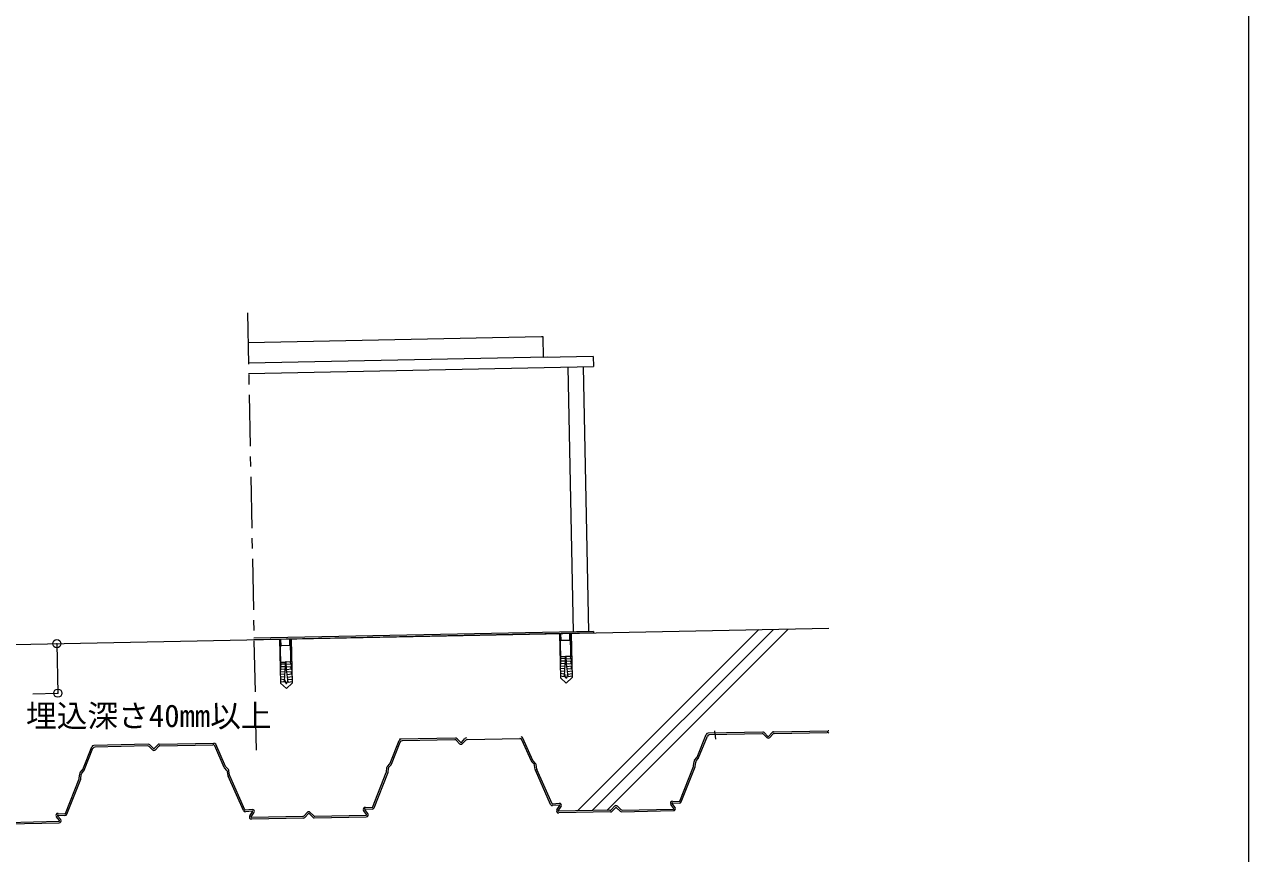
# Model space of a CAD drawing. Units: millimetres, scale not verified. Extents: x -2125 to 1875, y -1406 to 1354.
# Drawn here: x -1419 to -224, y -295 to 514 of the extents above; entities that cross this region are included whole.
import ezdxf
from ezdxf.enums import TextEntityAlignment as Align

# ---------------------------------------------------------------- set-up
doc = ezdxf.new("R2010")
doc.units = ezdxf.units.MM
doc.header["$LTSCALE"] = 10
doc.header["$PDMODE"] = 32
doc.header["$PDSIZE"] = 8
doc.linetypes.add('CHAIN1', pattern=[8, 5, -1, 1, -1])
doc.layers.add('0-0', color=7, linetype='Continuous', lineweight=9)
doc.layers.add('1-0', color=4, linetype='Continuous', lineweight=9)
doc.styles.add('ＭＳ ゴシック', font='')
doc.styles.get('ＭＳ ゴシック').set_extended_font_data('MS Gothic')

msp = doc.modelspace()

# ---------------------------------------------------------------- linework, layer by layer
at = {"layer": '0-0', "linetype": 'CHAIN1'}
msp.add_line((-1201.2, 232.85), (-1192.66, -194.11), dxfattribs=at)
at = {"layer": '0-0'}
for p, q in [((-914.01, 209.48), (-1200.62, 203.75)), ((-908.61, 189.59), (-1200.22, 183.76)), ((-1200.02, 173.76), (-863.42, 180.49)), ((-888.42, 179.99), (-883.25, -78.46)), ((-873.42, 180.29), (-868.25, -78.16)), ((-863.62, 190.49), (-863.42, 180.49)), ((-863.62, 190.49), (-863.42, 180.49)), ((-1647.63, -95.25), (-633.69, -74.97)), ((-863.25, -78.06), (-1194.85, -84.69)), ((-863.22, -79.56), (-1194.82, -86.19)), ((-896.56, -80.23), (-895.7, -123.25)), ((-895.37, -102.58), (-895.82, -80.21)), ((-895.01, -86.59), (-895.14, -80.2)), ((-886.37, -86.42), (-886.49, -80.02)), ((-885.37, -102.38), (-885.82, -80.01)), ((-885.07, -80), (-884.21, -123.02)), ((-701.9, -76.33), (-878.87, -253.31)), ((-687.59, -76.05), (-864.56, -253.02)), ((-863.25, -78.06), (-863.22, -79.56)), ((-673.29, -75.76), (-850.26, -252.73)), ((-1387.29, -90.04), (-1386.32, -138.37)), ((-1169.91, -85.69), (-1169.05, -128.72)), ((-1168.71, -108.05), (-1169.16, -85.68)), ((-1169.02, -92.75), (-1168.36, -92.06)), ((-1168.36, -92.06), (-1168.48, -85.66)), ((-1159.71, -91.89), (-1168.36, -92.06)), ((-1159.71, -91.89), (-1159.84, -85.49)), ((-1159.71, -91.89), (-1159.02, -92.55)), ((-1158.71, -107.85), (-1159.16, -85.48)), ((-1158.41, -85.46), (-1157.55, -128.49)), ((-895.01, -86.59), (-895.67, -87.28)), ((-895.01, -86.59), (-886.37, -86.42)), ((-885.68, -87.08), (-886.37, -86.42)), ((-895.41, -104.57), (-895.49, -107.02)), ((-890.75, -107.2), (-895.49, -107.02)), ((-895.2, -107.33), (-895.48, -107.02)), ((-895.1, -104.28), (-895.41, -104.57)), ((-890.67, -104.69), (-895.41, -104.57)), ((-895.37, -102.58), (-890.63, -102.49)), ((-895.07, -102.87), (-895.36, -102.58)), ((-895.29, -109.18), (-895.2, -107.33)), ((-895.1, -104.28), (-895.07, -102.87)), ((-890.75, -107.2), (-890.67, -104.69)), ((-890.67, -104.69), (-890.62, -102.18)), ((-890.62, -102.18), (-890.12, -102.17)), ((-889.98, -104.68), (-890.12, -102.17)), ((-885.37, -102.38), (-890.11, -102.47)), ((-889.98, -104.68), (-885.25, -104.37)), ((-889.8, -107.19), (-889.98, -104.68)), ((-889.8, -107.19), (-885.07, -106.81)), ((-889.58, -109.69), (-889.8, -107.19)), ((-885.65, -102.69), (-885.38, -102.38)), ((-885.57, -104.09), (-885.65, -102.69)), ((-885.57, -104.09), (-885.25, -104.37)), ((-885.35, -107.13), (-885.08, -106.81)), ((-885.19, -108.97), (-885.35, -107.13)), ((-885.25, -104.37), (-885.07, -106.81)), ((-1168.94, -114.93), (-1169.09, -117.37)), ((-1164.36, -117.69), (-1169.09, -117.37)), ((-1168.81, -117.69), (-1169.09, -117.37)), ((-1168.95, -119.53), (-1168.81, -117.69)), ((-1168.63, -114.64), (-1168.94, -114.93)), ((-1164.21, -115.18), (-1168.94, -114.93)), ((-1168.75, -110.04), (-1168.83, -112.49)), ((-1164.1, -112.67), (-1168.83, -112.49)), ((-1168.55, -112.8), (-1168.83, -112.49)), ((-1168.45, -109.75), (-1168.75, -110.04)), ((-1164.02, -110.16), (-1168.75, -110.04)), ((-1168.71, -108.05), (-1163.97, -107.95)), ((-1168.42, -108.34), (-1168.7, -108.05)), ((-1168.63, -114.64), (-1168.55, -112.8)), ((-1168.45, -109.75), (-1168.42, -108.34)), ((-1164.55, -120.19), (-1164.36, -117.69)), ((-1164.36, -117.69), (-1164.21, -115.18)), ((-1164.21, -115.18), (-1164.1, -112.67)), ((-1164.1, -112.67), (-1164.02, -110.16)), ((-1164.02, -110.16), (-1163.97, -107.65)), ((-1163.47, -107.64), (-1163.97, -107.65)), ((-1163.32, -110.15), (-1163.47, -107.64)), ((-1158.71, -107.85), (-1163.45, -107.94)), ((-1163.32, -110.15), (-1158.6, -109.84)), ((-1163.14, -112.65), (-1163.32, -110.15)), ((-1163.14, -112.65), (-1158.42, -112.28)), ((-1162.92, -115.15), (-1158.21, -114.71)), ((-1162.67, -117.65), (-1157.96, -117.14)), ((-1159, -108.15), (-1158.73, -107.85)), ((-1158.91, -109.56), (-1159, -108.15)), ((-1158.91, -109.56), (-1158.6, -109.84)), ((-1158.69, -112.6), (-1158.42, -112.28)), ((-1158.53, -114.44), (-1158.69, -112.6)), ((-1158.6, -109.84), (-1158.42, -112.28)), ((-1158.53, -114.44), (-1158.21, -114.71)), ((-1158.23, -117.48), (-1157.97, -117.15)), ((-1158.02, -119.31), (-1158.23, -117.48)), ((-1158.21, -114.71), (-1157.96, -117.14)), ((-1158.02, -119.31), (-1157.73, -119.54)), ((-895.61, -114.06), (-895.88, -114.3)), ((-891.21, -114.72), (-895.88, -114.34)), ((-891.43, -117.22), (-895.83, -116.8)), ((-891.68, -119.72), (-895.78, -119.27)), ((-895.6, -109.46), (-895.75, -111.9)), ((-891.02, -112.22), (-895.75, -111.9)), ((-895.47, -112.22), (-895.74, -111.9)), ((-895.61, -114.06), (-895.47, -112.22)), ((-895.29, -109.18), (-895.6, -109.46)), ((-890.87, -109.71), (-895.6, -109.46)), ((-891.68, -119.72), (-891.43, -117.22)), ((-891.43, -117.22), (-891.21, -114.72)), ((-889.58, -109.69), (-884.86, -109.25)), ((-889.33, -112.19), (-889.58, -109.69)), ((-889.33, -112.19), (-884.62, -111.68)), ((-889.04, -114.68), (-889.33, -112.19)), ((-889.04, -114.68), (-884.38, -114.11)), ((-888.72, -117.17), (-889.04, -114.68)), ((-888.72, -117.17), (-884.34, -116.57)), ((-888.37, -119.66), (-888.72, -117.17)), ((-888.37, -119.66), (-884.29, -119.04)), ((-885.19, -108.97), (-884.87, -109.25)), ((-884.88, -112.01), (-884.62, -111.68)), ((-884.67, -113.85), (-884.88, -112.01)), ((-884.86, -109.25), (-884.62, -111.68)), ((-884.67, -113.85), (-884.39, -114.07)), ((-1168.95, -119.53), (-1169.23, -119.77)), ((-1164.55, -120.19), (-1169.23, -119.81)), ((-1164.77, -122.69), (-1169.18, -122.27)), ((-1165.03, -125.19), (-1169.13, -124.74)), ((-1165.32, -127.68), (-1169.08, -127.22)), ((-1169.05, -128.72), (-1163.19, -133.91)), ((-1165.32, -127.68), (-1165.03, -125.19)), ((-1165.03, -125.19), (-1164.77, -122.69)), ((-1164.77, -122.69), (-1164.55, -120.19)), ((-1157.55, -128.49), (-1163.19, -133.91)), ((-1162.39, -120.15), (-1157.73, -119.58)), ((-1162.07, -122.64), (-1162.39, -120.15)), ((-1162.07, -122.64), (-1157.68, -122.04)), ((-1161.71, -125.12), (-1162.07, -122.64)), ((-1161.71, -125.12), (-1157.63, -124.51)), ((-1161.32, -127.6), (-1161.71, -125.12)), ((-1161.32, -127.6), (-1157.58, -126.99)), ((-891.97, -122.22), (-895.73, -121.75)), ((-895.7, -123.25), (-889.85, -128.44)), ((-891.97, -122.22), (-891.68, -119.72)), ((-884.21, -123.02), (-889.85, -128.44)), ((-887.98, -122.14), (-888.37, -119.66)), ((-887.98, -122.14), (-884.24, -121.52)), ((-1410.63, -138.86), (-1386.32, -138.37)), ((-762.03, -200.73), (-753.26, -178.61)), ((-698.1, -176.28), (-751.45, -177.34)), ((-698.75, -177.89), (-750.35, -178.92)), ((-745.19, -175.24), (-744.04, -183.35)), ((-697.29, -178.47), (-694.12, -181.64)), ((-692.99, -180.51), (-696.65, -176.86)), ((-692.41, -180.49), (-688.9, -176.7)), ((-688.19, -178.29), (-691.24, -181.58)), ((-687.48, -176.06), (-634.13, -175)), ((-686.76, -177.65), (-635.16, -176.62)), ((-1361.91, -212.72), (-1353.14, -190.6)), ((-1297.98, -188.27), (-1351.33, -189.34)), ((-1298.63, -189.89), (-1350.23, -190.92)), ((-1297.17, -190.47), (-1294, -193.64)), ((-1292.87, -192.5), (-1296.53, -188.86)), ((-1292.29, -192.49), (-1288.78, -188.7)), ((-1288.07, -190.29), (-1291.12, -193.58)), ((-1287.36, -188.06), (-1234.01, -186.99)), ((-1286.64, -189.65), (-1235.04, -188.62)), ((-1223.85, -210.83), (-1233.17, -189.8)), ((-1222.49, -209.94), (-1232.14, -188.18)), ((-1061.97, -206.73), (-1053.2, -184.6)), ((-1060.58, -207.57), (-1052.11, -186.18)), ((-998.04, -182.27), (-1052.71, -183.37)), ((-998.69, -183.89), (-1050.29, -184.92)), ((-997.23, -184.47), (-994.06, -187.64)), ((-992.93, -186.5), (-996.59, -182.86)), ((-992.35, -186.49), (-988.84, -182.7)), ((-988.13, -184.29), (-991.18, -187.58)), ((-986.7, -183.65), (-935.1, -182.62)), ((-923.91, -204.83), (-933.23, -183.81)), ((-922.55, -203.94), (-932.2, -182.18)), ((-760.64, -201.57), (-752.17, -180.18)), ((-1360.52, -213.56), (-1352.05, -192.18)), ((-764.59, -203.88), (-762.38, -201.29)), ((-763.06, -204.54), (-760.99, -202.13)), ((-1364.47, -215.87), (-1362.26, -213.29)), ((-1362.94, -216.54), (-1360.87, -214.13)), ((-1221.32, -213.71), (-1223.48, -211.38)), ((-1219.81, -212.98), (-1222.13, -210.49)), ((-1220.18, -218.92), (-1220.8, -214.77)), ((-1218.63, -218.47), (-1219.29, -214.05)), ((-1065.49, -215.41), (-1065.01, -210.96)), ((-1064.53, -209.87), (-1062.32, -207.29)), ((-1063.92, -215.8), (-1063.47, -211.63)), ((-1063, -210.54), (-1060.93, -208.13)), ((-921.38, -207.71), (-923.54, -205.38)), ((-919.87, -206.98), (-922.19, -204.49)), ((-920.24, -212.92), (-920.86, -208.78)), ((-905.24, -246.94), (-920.09, -213.44)), ((-918.69, -212.47), (-919.35, -208.05)), ((-903.77, -246.29), (-918.54, -212.99)), ((-779.1, -243.8), (-765.68, -209.93)), ((-777.62, -244.39), (-764.11, -210.32)), ((-765.55, -209.41), (-765.07, -204.96)), ((-763.98, -209.8), (-763.53, -205.63)), ((-1378.98, -255.8), (-1365.56, -221.93)), ((-1377.5, -256.39), (-1363.99, -222.32)), ((-1365.43, -221.41), (-1364.95, -216.96)), ((-1363.86, -221.8), (-1363.41, -217.63)), ((-1205.18, -252.94), (-1220.03, -219.44)), ((-1203.71, -252.29), (-1218.48, -218.99)), ((-1079.04, -249.8), (-1065.62, -215.93)), ((-1077.56, -250.39), (-1064.05, -216.32)), ((-1086.14, -249.71), (-1079.44, -250.05)), ((-896.69, -245.92), (-903.37, -246.53)), ((-896.54, -247.51), (-903.23, -248.12)), ((-898.98, -252.13), (-896.18, -248.14)), ((-897.67, -253.05), (-894.87, -249.06)), ((-845.85, -252.03), (-842.81, -248.74)), ((-845.85, -252.03), (-842.81, -248.74)), ((-845.85, -252.03), (-842.81, -248.74)), ((-845.85, -252.03), (-842.81, -248.74)), ((-841.63, -249.83), (-845.14, -253.62)), ((-841.63, -249.83), (-845.14, -253.62)), ((-841.63, -249.83), (-845.14, -253.62)), ((-841.63, -249.83), (-845.14, -253.62)), ((-841.06, -249.82), (-837.4, -253.46)), ((-841.06, -249.82), (-837.4, -253.46)), ((-841.06, -249.82), (-837.4, -253.46)), ((-841.06, -249.82), (-837.4, -253.46)), ((-836.75, -251.85), (-839.93, -248.69)), ((-836.75, -251.85), (-839.93, -248.69)), ((-836.75, -251.85), (-839.93, -248.69)), ((-836.75, -251.85), (-839.93, -248.69)), ((-784.93, -250.79), (-787.89, -246.92)), ((-783.66, -249.82), (-786.62, -245.95)), ((-786.28, -245.3), (-779.58, -245.65)), ((-786.2, -243.71), (-779.5, -244.05)), ((-1384.81, -262.79), (-1387.77, -258.91)), ((-1383.54, -261.82), (-1386.5, -257.94)), ((-1386.16, -257.3), (-1379.46, -257.65)), ((-1386.08, -255.7), (-1379.38, -256.05)), ((-1196.63, -251.91), (-1203.31, -252.53)), ((-1196.48, -253.51), (-1203.17, -254.12)), ((-1198.92, -258.13), (-1196.12, -254.14)), ((-1197.61, -259.04), (-1194.81, -255.06)), ((-1147.22, -258.67), (-1197.27, -259.67)), ((-1146.51, -260.26), (-1197.24, -261.27)), ((-1145.79, -258.03), (-1142.75, -254.74)), ((-1141.57, -255.83), (-1145.08, -259.62)), ((-1141.57, -255.83), (-1145.08, -259.62)), ((-1141, -255.82), (-1137.34, -259.46)), ((-1141, -255.82), (-1137.34, -259.46)), ((-1136.69, -257.85), (-1139.87, -254.68)), ((-1135.89, -260.05), (-1085.15, -259.03)), ((-1135.24, -258.43), (-1085.18, -257.43)), ((-1084.87, -256.79), (-1087.83, -252.92)), ((-1083.6, -255.82), (-1086.56, -251.95)), ((-1086.22, -251.3), (-1079.52, -251.65)), ((-847.28, -252.67), (-897.33, -253.68)), ((-846.57, -254.26), (-897.3, -255.28)), ((-835.95, -254.05), (-785.21, -253.03)), ((-835.3, -252.43), (-785.24, -251.43)), ((-1435.83, -266.05), (-1385.09, -265.03)), ((-1435.18, -264.43), (-1385.12, -263.43))]:
    msp.add_line(p, q, dxfattribs=at)
for points in [[(-863.62, 190.49), (-912.11, 189.52), (-912.51, 209.51), (-914.01, 209.48)], [(-891.21, -114.72), (-891.02, -112.22), (-890.87, -109.71), (-890.75, -107.2)], [(-1162.39, -120.15), (-1162.67, -117.65), (-1162.92, -115.15), (-1163.14, -112.65)]]:
    msp.add_lwpolyline(points, dxfattribs=at)
for centre, radius, start, end in [((-878.54, -117.22), 13.3, 189.58676, 206.86576), ((-901.6, -117.68), 13.3, 335.42576, 352.70476), ((-1151.88, -122.69), 13.3, 189.58676, 206.86576), ((-1163.3, -128.48), 0.5, 206.86576, 335.42576), ((-1174.95, -123.15), 13.3, 335.42576, 352.70476), ((-889.96, -123.01), 0.5, 206.86576, 335.42576), ((-751.41, -179.34), 2, 91.14576, 158.37836), ((-750.31, -180.92), 2, 91.14576, 158.37836), ((-698.71, -179.89), 2, 45.08485, 91.14576), ((-698.71, -179.89), 2, 45.08485, 91.14576), ((-698.06, -178.28), 2, 45.08485, 91.14576), ((-698.06, -178.28), 2, 45.08485, 91.14576), ((-687.44, -178.06), 2, 91.14576, 137.20667), ((-687.44, -178.06), 2, 91.14576, 137.20667), ((-686.72, -179.65), 2, 91.14576, 137.20667), ((-686.72, -179.65), 2, 91.14576, 137.20667), ((-635.12, -178.62), 2, 44.56455, 91.14576), ((-634.09, -177), 2, 78.65498, 91.14576), ((-1351.29, -191.34), 2, 91.14576, 158.37836), ((-1350.19, -192.92), 2, 91.14576, 158.37836), ((-1298.59, -191.89), 2, 45.08485, 91.14576), ((-1298.59, -191.89), 2, 45.08485, 91.14576), ((-1297.94, -190.27), 2, 45.08485, 91.14576), ((-1297.94, -190.27), 2, 45.08485, 91.14576), ((-1287.32, -190.06), 2, 91.14576, 137.20667), ((-1287.32, -190.06), 2, 91.14576, 137.20667), ((-1286.6, -191.65), 2, 91.14576, 137.20667), ((-1286.6, -191.65), 2, 91.14576, 137.20667), ((-1235, -190.61), 2, 23.91317, 91.14576), ((-1233.97, -188.99), 2, 23.91317, 91.14576), ((-1051.35, -185.34), 2, 91.14576, 158.37836), ((-1050.25, -186.92), 2, 149.95866, 158.37836), ((-1050.25, -186.92), 2, 91.14576, 149.95866), ((-998.65, -185.89), 2, 45.08485, 91.14576), ((-998.65, -185.89), 2, 45.08485, 91.14576), ((-998, -184.27), 2, 45.08485, 91.14576), ((-998, -184.27), 2, 45.08485, 91.14576), ((-992.65, -186.22), 2, 225.08485, 271.14576), ((-992.65, -186.22), 0.4, 225.08485, 271.14576), ((-992.65, -186.22), 0.4, 271.14576, 317.20667), ((-992.65, -186.22), 2, 271.14576, 317.20667), ((-987.38, -184.06), 2, 91.14576, 137.20667), ((-987.38, -184.06), 2, 91.14576, 137.20667), ((-986.66, -185.65), 2, 91.14576, 137.20667), ((-986.66, -185.65), 2, 91.14576, 137.20667), ((-935.06, -184.62), 2, 23.91317, 91.14576), ((-934.03, -182.99), 2, 23.91317, 91.14576), ((-692.71, -180.22), 2, 225.08485, 271.14576), ((-692.71, -180.22), 0.4, 225.08485, 271.14576), ((-692.71, -180.22), 0.4, 271.14576, 317.20667), ((-692.71, -180.22), 2, 271.14576, 317.20667), ((-1292.59, -192.22), 2, 225.08485, 271.14576), ((-1292.59, -192.22), 0.4, 225.08485, 271.14576), ((-1292.59, -192.22), 0.4, 271.14576, 317.20667), ((-1292.59, -192.22), 2, 271.14576, 317.20667), ((-763.89, -199.99), 2, 319.32559, 338.37836), ((-762.5, -200.83), 2, 319.32559, 338.37836), ((-1363.77, -211.99), 2, 319.32559, 338.37836), ((-1362.38, -212.83), 2, 319.32559, 338.37836), ((-1222.02, -210.02), 2, 203.91317, 222.96593), ((-1220.67, -209.13), 2, 203.91317, 222.96593), ((-1222.78, -215.07), 2, 8.53181, 42.96593), ((-1221.27, -214.34), 2, 8.53181, 42.96593), ((-1063.02, -211.18), 2, 139.32559, 173.75972), ((-1061.48, -211.84), 2, 139.32559, 173.75972), ((-1063.83, -205.99), 2, 319.32559, 338.37836), ((-1062.44, -206.83), 2, 319.32559, 338.37836), ((-922.08, -204.02), 2, 203.91317, 222.96593), ((-920.73, -203.13), 2, 203.91317, 222.96593), ((-922.84, -209.07), 2, 8.53181, 42.96593), ((-918.26, -212.63), 2, 188.53181, 203.91317), ((-921.33, -208.34), 2, 8.53181, 42.96593), ((-916.71, -212.18), 2, 188.53181, 203.91317), ((-767.54, -209.19), 2, 338.37836, 353.75972), ((-763.08, -205.18), 2, 139.32559, 173.75972), ((-765.97, -209.58), 2, 338.37836, 353.75972), ((-761.54, -205.85), 2, 139.32559, 173.75972), ((-1367.42, -221.19), 2, 338.37836, 353.75972), ((-1362.96, -217.18), 2, 139.32559, 173.75972), ((-1365.85, -221.58), 2, 338.37836, 353.75972), ((-1361.42, -217.84), 2, 139.32559, 173.75972), ((-1218.2, -218.63), 2, 188.53181, 203.91317), ((-1216.65, -218.18), 2, 188.53181, 203.91317), ((-1067.48, -215.19), 2, 338.37836, 353.75972), ((-1065.91, -215.58), 2, 338.37836, 353.75972), ((-1086.24, -251.7), 2, 87.06015, 217.35922), ((-1079.42, -249.65), 2, 267.06015, 338.37836), ((-1079.42, -249.65), 0.4, 267.06015, 338.37836), ((-903.41, -246.13), 2, 203.91317, 275.23138), ((-903.41, -246.13), 0.4, 203.91317, 275.23138), ((-896.51, -247.91), 2, 324.9323, 95.23138), ((-896.51, -247.91), 0.4, 324.9323, 95.23138), ((-841.34, -250.1), 2, 91.14576, 137.20667), ((-841.34, -250.1), 2, 91.14576, 137.20667), ((-841.34, -250.1), 2, 91.14576, 137.20667), ((-841.34, -250.1), 2, 91.14576, 137.20667), ((-841.34, -250.1), 0.4, 91.14576, 137.20667), ((-841.34, -250.1), 0.4, 91.14576, 137.20667), ((-841.34, -250.1), 0.4, 91.14576, 137.20667), ((-841.34, -250.1), 0.4, 91.14576, 137.20667), ((-841.34, -250.1), 2, 45.08485, 91.14576), ((-841.34, -250.1), 2, 45.08485, 91.14576), ((-841.34, -250.1), 2, 45.08485, 91.14576), ((-841.34, -250.1), 2, 45.08485, 91.14576), ((-841.34, -250.1), 0.4, 45.08485, 91.14576), ((-841.34, -250.1), 0.4, 45.08485, 91.14576), ((-841.34, -250.1), 0.4, 45.08485, 91.14576), ((-841.34, -250.1), 0.4, 45.08485, 91.14576), ((-786.3, -245.7), 2, 87.06015, 217.35922), ((-786.3, -245.7), 0.4, 87.06015, 217.35922), ((-785.25, -251.03), 0.4, 271.14576, 37.35922), ((-785.25, -251.03), 2, 271.14576, 37.35922), ((-779.48, -243.65), 2, 267.06015, 338.37836), ((-779.48, -243.65), 0.4, 267.06015, 338.37836), ((-1386.18, -257.7), 2, 87.06015, 217.35922), ((-1386.18, -257.7), 0.4, 87.06015, 217.35922), ((-1385.13, -263.03), 0.4, 271.14576, 37.35922), ((-1385.13, -263.03), 2, 271.14576, 37.35922), ((-1379.36, -255.65), 2, 267.06015, 338.37836), ((-1379.36, -255.65), 0.4, 267.06015, 338.37836), ((-1203.35, -252.13), 2, 203.91317, 275.23138), ((-1203.35, -252.13), 0.4, 203.91317, 275.23138), ((-1197.28, -259.27), 2, 144.9323, 271.14576), ((-1197.28, -259.27), 0.4, 144.9323, 271.14576), ((-1196.45, -253.91), 2, 324.9323, 95.23138), ((-1196.45, -253.91), 0.4, 324.9323, 95.23138), ((-1147.26, -256.67), 2, 271.14576, 317.20667), ((-1147.26, -256.67), 2, 271.14576, 317.20667), ((-1146.55, -258.26), 2, 271.14576, 317.20667), ((-1146.55, -258.26), 2, 271.14576, 317.20667), ((-1141.28, -256.1), 2, 91.14576, 137.20667), ((-1141.28, -256.1), 2, 91.14576, 137.20667), ((-1141.28, -256.1), 0.4, 91.14576, 137.20667), ((-1141.28, -256.1), 0.4, 91.14576, 137.20667), ((-1141.28, -256.1), 2, 45.08485, 91.14576), ((-1141.28, -256.1), 2, 45.08485, 91.14576), ((-1141.28, -256.1), 0.4, 45.08485, 91.14576), ((-1141.28, -256.1), 0.4, 45.08485, 91.14576), ((-1135.93, -258.05), 2, 225.08485, 271.14576), ((-1135.93, -258.05), 2, 225.08485, 271.14576), ((-1135.28, -256.43), 2, 225.08485, 271.14576), ((-1135.28, -256.43), 2, 225.08485, 271.14576), ((-1086.24, -251.7), 0.4, 87.06015, 217.35922), ((-1085.19, -257.03), 0.4, 271.14576, 37.35922), ((-1085.19, -257.03), 2, 271.14576, 37.35922), ((-897.34, -253.28), 2, 144.9323, 271.14576), ((-897.34, -253.28), 0.4, 144.9323, 271.14576), ((-847.32, -250.67), 2, 271.14576, 317.20667), ((-847.32, -250.67), 2, 271.14576, 317.20667), ((-847.32, -250.67), 2, 271.14576, 317.20667), ((-847.32, -250.67), 2, 271.14576, 317.20667), ((-847.32, -250.67), 2, 271.14576, 317.20667), ((-847.32, -250.67), 2, 271.14576, 317.20667), ((-847.32, -250.67), 2, 271.14576, 317.20667), ((-847.32, -250.67), 2, 271.14576, 317.20667), ((-846.61, -252.26), 2, 271.14576, 317.20667), ((-846.61, -252.26), 2, 271.14576, 317.20667), ((-846.61, -252.26), 2, 271.14576, 317.20667), ((-846.61, -252.26), 2, 271.14576, 317.20667), ((-846.61, -252.26), 2, 271.14576, 317.20667), ((-846.61, -252.26), 2, 271.14576, 317.20667), ((-846.61, -252.26), 2, 271.14576, 317.20667), ((-846.61, -252.26), 2, 271.14576, 317.20667), ((-835.99, -252.05), 2, 225.08485, 271.14576), ((-835.99, -252.05), 2, 225.08485, 271.14576), ((-835.99, -252.05), 2, 225.08485, 271.14576), ((-835.99, -252.05), 2, 225.08485, 271.14576), ((-835.99, -252.05), 2, 225.08485, 271.14576), ((-835.99, -252.05), 2, 225.08485, 271.14576), ((-835.99, -252.05), 2, 225.08485, 271.14576), ((-835.99, -252.05), 2, 225.08485, 271.14576), ((-835.34, -250.44), 2, 225.08485, 271.14576), ((-835.34, -250.44), 2, 225.08485, 271.14576), ((-835.34, -250.44), 2, 225.08485, 271.14576), ((-835.34, -250.44), 2, 225.08485, 271.14576), ((-835.34, -250.44), 2, 225.08485, 271.14576), ((-835.34, -250.44), 2, 225.08485, 271.14576), ((-835.34, -250.44), 2, 225.08485, 271.14576), ((-835.34, -250.44), 2, 225.08485, 271.14576)]:
    msp.add_arc(centre, radius, start, end, dxfattribs=at)
for p in [(-1387.29, -90.04), (-1386.32, -138.37)]:
    msp.add_point(p, dxfattribs=at)
at = {"layer": '1-0'}
msp.add_line((-223.78, 1180.5), (-223.78, -1173.5), dxfattribs=at)

# ---------------------------------------------------------------- texts
at = {"layer": '0-0', "style": 'ＭＳ ゴシック'}
msp.add_text('埋込深さ40mm以上', height=21.99, dxfattribs=at).set_placement((-1417.38, -177.99), align=Align.BOTTOM_LEFT)

doc.saveas('drawing.dxf')
